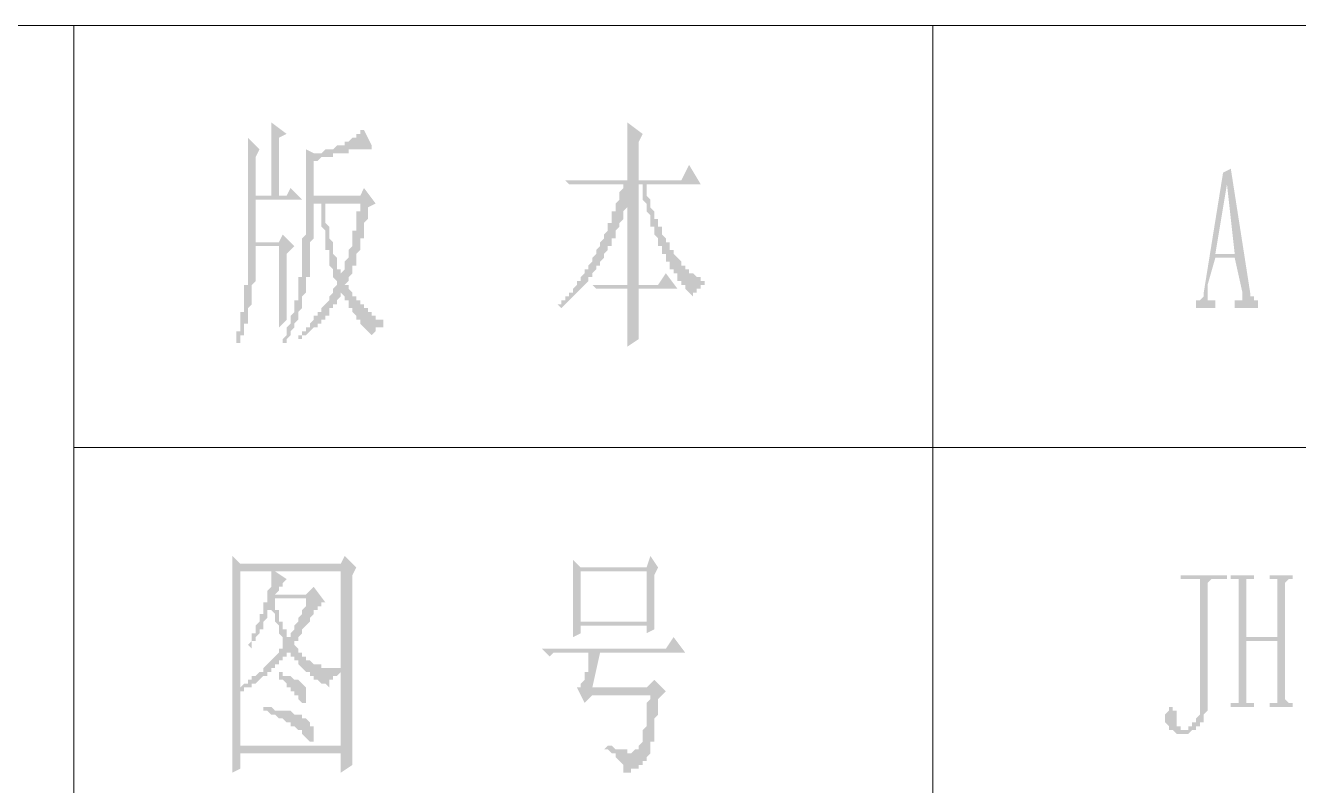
# Model space of a CAD drawing. Header units: millimetres. Extents: x 0 to 275, y 0 to 194.
# Drawn here: x 232.7 to 253.59, y 36.09 to 48.56 of the extents above; entities that cross this region are included whole.
import ezdxf

# ---------------------------------------------------------------- set-up
doc = ezdxf.new("R2010")
doc.units = ezdxf.units.MM

msp = doc.modelspace()

# ---------------------------------------------------------------- hatches: boundary and pattern name
h = msp.add_hatch(color=0)
h.paths.add_polyline_path([(236.728, 45.762333), (236.474, 45.762333), (236.474, 46.397333), (236.5375, 46.524333), (236.347, 46.714833), (236.347, 46.651333), (236.347, 46.587833), (236.347, 46.524333), (236.347, 46.460833), (236.347, 46.397333), (236.347, 46.333833), (236.347, 46.270333), (236.347, 46.206833), (236.347, 46.143333), (236.347, 46.079833), (236.347, 46.016333), (236.347, 45.952833), (236.347, 45.889333), (236.347, 45.825833), (236.347, 45.762333), (236.347, 45.698833), (236.347, 45.635333), (236.347, 45.571833), (236.347, 45.508333), (236.347, 45.444833), (236.347, 45.381333), (236.347, 45.317833), (236.347, 45.254333), (236.347, 45.190833), (236.347, 45.127333), (236.347, 45.063833), (236.347, 45.000333), (236.347, 44.936833), (236.347, 44.873333), (236.347, 44.809833), (236.347, 44.746333), (236.347, 44.682833), (236.347, 44.619333), (236.347, 44.555833), (236.347, 44.492333), (236.347, 44.428833), (236.347, 44.365333), (236.347, 44.301833), (236.2835, 44.301833), (236.2835, 44.238333), (236.2835, 44.174833), (236.2835, 44.111333), (236.2835, 44.047833), (236.2835, 43.984333), (236.2835, 43.920833), (236.2835, 43.857333), (236.22, 43.857333), (236.22, 43.793833), (236.22, 43.730333), (236.22, 43.666833), (236.22, 43.603333), (236.22, 43.539833), (236.1565, 43.539833), (236.1565, 43.476333), (236.1565, 43.412833), (236.1565, 43.349333), (236.22, 43.349333), (236.22, 43.412833), (236.22, 43.476333), (236.2835, 43.476333), (236.2835, 43.539833), (236.2835, 43.603333), (236.2835, 43.666833), (236.347, 43.666833), (236.347, 43.730333), (236.347, 43.793833), (236.347, 43.857333), (236.347, 43.920833), (236.4105, 43.984333), (236.4105, 44.047833), (236.4105, 44.111333), (236.4105, 44.174833), (236.4105, 44.238333), (236.4105, 44.301833), (236.474, 44.365333), (236.474, 44.428833), (236.474, 44.492333), (236.474, 44.555833), (236.474, 44.619333), (236.474, 44.682833), (236.474, 44.746333), (236.474, 44.809833), (236.474, 44.873333), (236.474, 44.936833), (236.855, 44.936833), (236.855, 43.603333), (236.982, 43.730333), (236.982, 43.793833), (236.982, 43.857333), (236.982, 43.920833), (236.982, 43.984333), (236.982, 44.047833), (236.982, 44.111333), (236.982, 44.174833), (236.982, 44.238333), (236.982, 44.301833), (236.982, 44.365333), (236.982, 44.428833), (236.982, 44.492333), (236.982, 44.555833), (236.982, 44.619333), (236.982, 44.682833), (236.982, 44.746333), (236.982, 44.809833), (237.109, 44.936833), (236.9185, 45.127333), (236.855, 45.000333), (236.474, 45.000333), (236.474, 45.698833), (237.236, 45.698833), (237.0455, 45.889333), (236.982, 45.762333), (236.855, 45.762333), (236.855, 46.714833), (236.982, 46.778333), (236.728, 46.968833), (236.728, 46.905333), (236.728, 46.841833), (236.728, 46.778333), (236.728, 46.714833), (236.728, 46.651333), (236.728, 46.587833), (236.728, 46.524333), (236.728, 46.460833), (236.728, 46.397333), (236.728, 46.333833), (236.728, 46.270333), (236.728, 46.206833), (236.728, 46.143333), (236.728, 46.079833), (236.728, 46.016333), (236.728, 45.952833), (236.728, 45.889333), (236.728, 45.825833)])
h.paths.add_polyline_path([(238.3155, 45.571833), (238.4425, 45.635333), (238.252, 45.889333), (238.1885, 45.762333), (237.4265, 45.762333), (237.4265, 46.333833), (237.49, 46.333833), (237.5535, 46.397333), (237.617, 46.397333), (237.6805, 46.397333), (237.744, 46.397333), (237.744, 46.460833), (237.8075, 46.460833), (237.871, 46.460833), (237.9345, 46.460833), (237.998, 46.460833), (237.998, 46.524333), (238.0615, 46.524333), (238.125, 46.524333), (238.1885, 46.524333), (238.252, 46.524333), (238.3155, 46.524333), (238.379, 46.524333), (238.379, 46.587833), (238.252, 46.841833), (238.1885, 46.841833), (238.1885, 46.778333), (238.125, 46.778333), (238.125, 46.714833), (238.0615, 46.714833), (237.998, 46.651333), (237.9345, 46.651333), (237.9345, 46.587833), (237.871, 46.587833), (237.8075, 46.587833), (237.744, 46.524333), (237.6805, 46.524333), (237.617, 46.524333), (237.5535, 46.460833), (237.49, 46.460833), (237.4265, 46.460833), (237.2995, 46.524333), (237.2995, 46.460833), (237.2995, 46.397333), (237.2995, 46.333833), (237.2995, 46.270333), (237.2995, 46.206833), (237.2995, 46.143333), (237.2995, 46.079833), (237.2995, 46.016333), (237.2995, 45.952833), (237.2995, 45.889333), (237.2995, 45.825833), (237.2995, 45.762333), (237.2995, 45.698833), (237.2995, 45.635333), (237.2995, 45.571833), (237.2995, 45.508333), (237.2995, 45.444833), (237.2995, 45.381333), (237.2995, 45.317833), (237.2995, 45.254333), (237.2995, 45.190833), (237.2995, 45.127333), (237.236, 45.063833), (237.236, 45.000333), (237.236, 44.936833), (237.236, 44.873333), (237.236, 44.809833), (237.236, 44.746333), (237.236, 44.682833), (237.236, 44.619333), (237.236, 44.555833), (237.236, 44.492333), (237.236, 44.428833), (237.1725, 44.428833), (237.1725, 44.365333), (237.1725, 44.301833), (237.1725, 44.238333), (237.1725, 44.174833), (237.1725, 44.111333), (237.1725, 44.047833), (237.109, 44.047833), (237.109, 43.984333), (237.109, 43.920833), (237.109, 43.857333), (237.0455, 43.793833), (237.0455, 43.730333), (237.0455, 43.666833), (236.982, 43.603333), (236.982, 43.539833), (236.982, 43.476333), (236.9185, 43.412833), (236.9185, 43.349333), (236.982, 43.349333), (236.982, 43.412833), (237.0455, 43.476333), (237.0455, 43.539833), (237.109, 43.603333), (237.109, 43.666833), (237.1725, 43.730333), (237.1725, 43.793833), (237.1725, 43.857333), (237.236, 43.920833), (237.236, 43.984333), (237.236, 44.047833), (237.236, 44.111333), (237.2995, 44.174833), (237.2995, 44.238333), (237.2995, 44.301833), (237.2995, 44.365333), (237.2995, 44.428833), (237.363, 44.428833), (237.363, 44.492333), (237.363, 44.555833), (237.363, 44.619333), (237.363, 44.682833), (237.363, 44.746333), (237.363, 44.809833), (237.363, 44.873333), (237.363, 44.936833), (237.363, 45.000333), (237.4265, 45.063833), (237.4265, 45.127333), (237.4265, 45.190833), (237.4265, 45.254333), (237.4265, 45.317833), (237.4265, 45.381333), (237.4265, 45.444833), (237.4265, 45.508333), (237.4265, 45.571833), (237.4265, 45.635333), (237.5535, 45.635333), (237.5535, 45.571833), (237.5535, 45.508333), (237.5535, 45.444833), (237.5535, 45.381333), (237.5535, 45.317833), (237.5535, 45.254333), (237.617, 45.190833), (237.617, 45.127333), (237.617, 45.063833), (237.617, 45.000333), (237.617, 44.936833), (237.617, 44.873333), (237.6805, 44.873333), (237.6805, 44.809833), (237.6805, 44.746333), (237.6805, 44.682833), (237.6805, 44.619333), (237.744, 44.555833), (237.744, 44.492333), (237.744, 44.428833), (237.8075, 44.365333), (237.8075, 44.301833), (237.744, 44.238333), (237.744, 44.174833), (237.6805, 44.111333), (237.6805, 44.047833), (237.617, 43.984333), (237.5535, 43.920833), (237.5535, 43.857333), (237.49, 43.857333), (237.49, 43.793833), (237.4265, 43.793833), (237.4265, 43.730333), (237.363, 43.666833), (237.363, 43.603333), (237.2995, 43.603333), (237.2995, 43.539833), (237.236, 43.539833), (237.236, 43.476333), (237.1725, 43.476333), (237.1725, 43.412833), (237.236, 43.412833), (237.236, 43.476333), (237.2995, 43.476333), (237.363, 43.539833), (237.4265, 43.603333), (237.49, 43.603333), (237.49, 43.666833), (237.5535, 43.666833), (237.5535, 43.730333), (237.617, 43.730333), (237.617, 43.793833), (237.6805, 43.793833), (237.6805, 43.857333), (237.6805, 43.920833), (237.744, 43.920833), (237.744, 43.984333), (237.8075, 43.984333), (237.8075, 44.047833), (237.871, 44.111333), (237.871, 44.174833), (237.9345, 44.111333), (237.9345, 44.047833), (237.998, 44.047833), (237.998, 43.984333), (237.998, 43.920833), (238.0615, 43.920833), (238.0615, 43.857333), (238.125, 43.793833), (238.125, 43.730333), (238.1885, 43.730333), (238.1885, 43.666833), (238.252, 43.603333), (238.3155, 43.539833), (238.379, 43.476333), (238.4425, 43.539833), (238.4425, 43.603333), (238.506, 43.603333), (238.5695, 43.603333), (238.5695, 43.666833), (238.5695, 43.730333), (238.506, 43.730333), (238.4425, 43.730333), (238.4425, 43.793833), (238.379, 43.793833), (238.379, 43.857333), (238.3155, 43.857333), (238.3155, 43.920833), (238.252, 43.920833), (238.252, 43.984333), (238.1885, 43.984333), (238.1885, 44.047833), (238.125, 44.047833), (238.125, 44.111333), (238.0615, 44.111333), (238.0615, 44.174833), (237.998, 44.238333), (237.998, 44.301833), (237.9345, 44.301833), (237.998, 44.365333), (237.998, 44.428833), (238.0615, 44.492333), (238.0615, 44.555833), (238.0615, 44.619333), (238.125, 44.619333), (238.125, 44.682833), (238.125, 44.746333), (238.125, 44.809833), (238.1885, 44.873333), (238.1885, 44.936833), (238.1885, 45.000333), (238.1885, 45.063833), (238.252, 45.063833), (238.252, 45.127333), (238.252, 45.190833), (238.252, 45.254333), (238.252, 45.317833), (238.3155, 45.381333), (238.3155, 45.444833), (238.3155, 45.508333)])
h.paths.add_polyline_path([(237.617, 45.635333), (238.1885, 45.635333), (238.1885, 45.571833), (238.1885, 45.508333), (238.125, 45.508333), (238.125, 45.444833), (238.125, 45.381333), (238.125, 45.317833), (238.125, 45.254333), (238.125, 45.190833), (238.0615, 45.190833), (238.0615, 45.127333), (238.0615, 45.063833), (238.0615, 45.000333), (238.0615, 44.936833), (237.998, 44.873333), (237.998, 44.809833), (237.998, 44.746333), (237.9345, 44.682833), (237.9345, 44.619333), (237.9345, 44.555833), (237.871, 44.492333), (237.871, 44.555833), (237.8075, 44.555833), (237.8075, 44.619333), (237.8075, 44.682833), (237.8075, 44.746333), (237.744, 44.809833), (237.744, 44.873333), (237.744, 44.936833), (237.744, 45.000333), (237.6805, 45.063833), (237.6805, 45.127333), (237.6805, 45.190833), (237.6805, 45.254333), (237.617, 45.317833), (237.617, 45.381333), (237.617, 45.444833), (237.617, 45.508333), (237.617, 45.571833)])
h = msp.add_hatch(color=0)
h.dxf.hatch_style = 2
h.paths.add_polyline_path([(242.7605, 44.238333), (243.3955, 44.238333), (243.205, 44.492333), (243.078, 44.301833), (242.7605, 44.301833), (242.7605, 45.952833), (242.824, 45.952833), (242.824, 45.889333), (242.824, 45.825833), (242.824, 45.762333), (242.824, 45.698833), (242.8875, 45.635333), (242.8875, 45.571833), (242.8875, 45.508333), (242.951, 45.444833), (242.951, 45.381333), (242.951, 45.317833), (242.951, 45.254333), (243.0145, 45.254333), (243.0145, 45.190833), (243.0145, 45.127333), (243.078, 45.063833), (243.078, 45.000333), (243.078, 44.936833), (243.1415, 44.936833), (243.1415, 44.873333), (243.1415, 44.809833), (243.205, 44.809833), (243.205, 44.746333), (243.205, 44.682833), (243.2685, 44.682833), (243.2685, 44.619333), (243.2685, 44.555833), (243.332, 44.555833), (243.332, 44.492333), (243.3955, 44.492333), (243.3955, 44.428833), (243.3955, 44.365333), (243.459, 44.365333), (243.459, 44.301833), (243.5225, 44.301833), (243.5225, 44.238333), (243.586, 44.174833), (243.6495, 44.111333), (243.6495, 44.174833), (243.713, 44.174833), (243.713, 44.238333), (243.7765, 44.238333), (243.7765, 44.301833), (243.84, 44.301833), (243.84, 44.365333), (243.7765, 44.365333), (243.7765, 44.428833), (243.713, 44.428833), (243.6495, 44.492333), (243.586, 44.492333), (243.586, 44.555833), (243.5225, 44.555833), (243.5225, 44.619333), (243.459, 44.619333), (243.459, 44.682833), (243.3955, 44.746333), (243.332, 44.809833), (243.332, 44.873333), (243.2685, 44.873333), (243.2685, 44.936833), (243.2685, 45.000333), (243.205, 45.000333), (243.205, 45.063833), (243.1415, 45.127333), (243.1415, 45.190833), (243.1415, 45.254333), (243.078, 45.254333), (243.078, 45.317833), (243.078, 45.381333), (243.0145, 45.381333), (243.0145, 45.444833), (243.0145, 45.508333), (242.951, 45.571833), (242.951, 45.635333), (242.951, 45.698833), (242.8875, 45.762333), (242.8875, 45.825833), (242.8875, 45.889333), (242.8875, 45.952833), (242.824, 45.952833), (243.7765, 45.952833), (243.586, 46.270333), (243.459, 46.016333), (242.7605, 46.016333), (242.7605, 46.651333), (242.824, 46.778333), (242.57, 46.968833), (242.57, 46.905333), (242.57, 46.841833), (242.57, 46.778333), (242.57, 46.714833), (242.57, 46.651333), (242.57, 46.587833), (242.57, 46.524333), (242.57, 46.460833), (242.57, 46.397333), (242.57, 46.333833), (242.57, 46.270333), (242.57, 46.206833), (242.57, 46.143333), (242.57, 46.079833), (242.57, 46.016333), (241.554, 46.016333), (241.6175, 45.952833), (241.681, 45.952833), (241.7445, 45.952833), (241.808, 45.952833), (242.5065, 45.952833), (242.5065, 45.889333), (242.443, 45.825833), (242.443, 45.762333), (242.443, 45.698833), (242.3795, 45.635333), (242.3795, 45.571833), (242.3795, 45.508333), (242.316, 45.508333), (242.316, 45.444833), (242.316, 45.381333), (242.316, 45.317833), (242.2525, 45.317833), (242.2525, 45.254333), (242.2525, 45.190833), (242.189, 45.127333), (242.189, 45.063833), (242.1255, 45.000333), (242.1255, 44.936833), (242.062, 44.873333), (242.062, 44.809833), (241.9985, 44.746333), (241.9985, 44.682833), (241.935, 44.619333), (241.935, 44.555833), (241.8715, 44.555833), (241.8715, 44.492333), (241.808, 44.428833), (241.808, 44.365333), (241.7445, 44.365333), (241.7445, 44.301833), (241.681, 44.238333), (241.681, 44.174833), (241.6175, 44.174833), (241.6175, 44.111333), (241.554, 44.111333), (241.554, 44.047833), (241.4905, 44.047833), (241.4905, 43.984333), (241.427, 43.984333), (241.4905, 43.920833), (241.554, 43.984333), (241.6175, 44.047833), (241.681, 44.111333), (241.7445, 44.174833), (241.808, 44.238333), (241.8715, 44.301833), (241.935, 44.365333), (241.935, 44.428833), (241.9985, 44.428833), (241.9985, 44.492333), (242.062, 44.555833), (242.062, 44.619333), (242.1255, 44.619333), (242.1255, 44.682833), (242.189, 44.746333), (242.189, 44.809833), (242.2525, 44.873333), (242.2525, 44.936833), (242.316, 44.936833), (242.316, 45.000333), (242.316, 45.063833), (242.3795, 45.063833), (242.3795, 45.127333), (242.3795, 45.190833), (242.443, 45.254333), (242.443, 45.317833), (242.5065, 45.381333), (242.5065, 45.444833), (242.5065, 45.508333), (242.57, 45.571833), (242.57, 45.635333), (242.57, 45.698833), (242.57, 44.301833), (241.9985, 44.301833), (242.062, 44.238333), (242.189, 44.238333), (242.57, 44.238333), (242.57, 44.174833), (242.57, 44.111333), (242.57, 44.047833), (242.57, 43.984333), (242.57, 43.920833), (242.57, 43.857333), (242.57, 43.793833), (242.57, 43.730333), (242.57, 43.666833), (242.57, 43.603333), (242.57, 43.539833), (242.57, 43.476333), (242.57, 43.412833), (242.57, 43.349333), (242.57, 43.285833), (242.7605, 43.412833), (242.7605, 43.476333), (242.7605, 43.539833), (242.7605, 43.603333), (242.7605, 43.666833), (242.7605, 43.730333), (242.7605, 43.793833), (242.7605, 43.857333), (242.7605, 43.920833), (242.7605, 43.984333), (242.7605, 44.047833), (242.7605, 44.111333), (242.7605, 44.174833)])
h = msp.add_hatch(color=0)
h.paths.add_polyline_path([(252.5395, 44.746333), (252.222, 44.746333), (252.095, 44.301833), (252.095, 44.238333), (252.095, 44.174833), (252.095, 44.111333), (252.095, 44.047833), (252.1585, 44.047833), (252.222, 44.047833), (252.222, 43.920833), (251.9045, 43.920833), (251.9045, 44.047833), (251.968, 44.047833), (252.0315, 44.111333), (252.0315, 44.174833), (252.349, 46.143333), (252.476, 46.206833), (252.7935, 44.174833), (252.7935, 44.111333), (252.857, 44.111333), (252.857, 44.047833), (252.9205, 44.047833), (252.9205, 43.920833), (252.5395, 43.920833), (252.5395, 44.047833), (252.603, 44.047833), (252.6665, 44.047833), (252.6665, 44.111333), (252.6665, 44.174833)])
h.paths.add_polyline_path([(252.4125, 45.952833), (252.222, 44.809833), (252.5395, 44.809833)])
h = msp.add_hatch(color=0)
h.paths.add_polyline_path([(238.0615, 39.539333), (238.125, 39.666333), (237.9345, 39.856833), (237.871, 39.729833), (236.22, 39.729833), (236.093, 39.856833), (236.093, 39.793333), (236.093, 39.729833), (236.093, 39.666333), (236.093, 39.602833), (236.093, 39.539333), (236.093, 39.475833), (236.093, 39.412333), (236.093, 39.348833), (236.093, 39.285333), (236.093, 39.221833), (236.093, 36.935833), (236.093, 36.872333), (236.093, 36.808833), (236.093, 36.745333), (236.093, 36.681833), (236.093, 36.618333), (236.093, 36.554833), (236.093, 36.491333), (236.093, 36.427833), (236.093, 36.364333), (236.093, 36.300833), (236.22, 36.364333), (236.22, 36.618333), (237.871, 36.618333), (237.871, 36.300833), (238.0615, 36.427833), (238.0615, 36.491333), (238.0615, 36.554833), (238.0615, 36.618333), (238.0615, 36.681833), (238.0615, 36.745333), (238.0615, 36.808833), (238.0615, 36.872333), (238.0615, 36.935833), (238.0615, 36.999333)])
h.paths.add_polyline_path([(236.22, 39.602833), (236.728, 39.602833), (236.728, 39.539333), (236.728, 39.475833), (236.728, 39.412333), (236.728, 39.348833), (236.6645, 39.285333), (236.6645, 39.221833), (236.6645, 39.158333), (236.6645, 39.094833), (236.601, 39.094833), (236.601, 39.031333), (236.601, 38.967833), (236.601, 38.904333), (236.5375, 38.904333), (236.5375, 38.840833), (236.5375, 38.777333), (236.474, 38.713833), (236.474, 38.650333), (236.474, 38.586833), (236.4105, 38.586833), (236.4105, 38.523333), (236.4105, 38.459833), (236.347, 38.396333), (236.4105, 38.332833), (236.4105, 38.396333), (236.4105, 38.459833), (236.474, 38.459833), (236.474, 38.523333), (236.5375, 38.586833), (236.5375, 38.650333), (236.601, 38.650333), (236.601, 38.713833), (236.601, 38.777333), (236.6645, 38.840833), (236.6645, 38.904333), (236.6645, 38.967833), (236.728, 38.967833), (236.728, 39.031333), (236.728, 38.967833), (236.7915, 38.904333), (236.7915, 38.840833), (236.7915, 38.777333), (236.855, 38.713833), (236.855, 38.650333), (236.855, 38.586833), (236.9185, 38.523333), (236.9185, 38.459833), (236.9185, 38.396333), (236.982, 38.396333), (236.9185, 38.396333), (236.9185, 38.332833), (236.855, 38.332833), (236.855, 38.269333), (236.7915, 38.205833), (236.728, 38.142333), (236.6645, 38.078833), (236.601, 38.015333), (236.601, 37.951833), (236.5375, 37.951833), (236.474, 37.888333), (236.4105, 37.888333), (236.4105, 37.824833), (236.347, 37.824833), (236.347, 37.761333), (236.2835, 37.761333), (236.22, 37.697833)])
h.paths.add_polyline_path([(236.22, 36.745333), (236.22, 37.634333), (236.2835, 37.634333), (236.2835, 37.697833), (236.347, 37.697833), (236.4105, 37.697833), (236.4105, 37.761333), (236.474, 37.761333), (236.5375, 37.824833), (236.601, 37.888333), (236.6645, 37.888333), (236.6645, 37.951833), (236.728, 37.951833), (236.728, 38.015333), (236.7915, 38.015333), (236.7915, 38.078833), (236.855, 38.078833), (236.855, 38.142333), (236.9185, 38.142333), (236.9185, 38.205833), (236.982, 38.205833), (236.982, 38.269333), (237.0455, 38.269333), (237.0455, 38.205833), (237.109, 38.205833), (237.109, 38.142333), (237.1725, 38.142333), (237.1725, 38.078833), (237.236, 38.015333), (237.2995, 37.951833), (237.363, 37.951833), (237.363, 37.888333), (237.4265, 37.888333), (237.4265, 37.824833), (237.49, 37.824833), (237.5535, 37.761333), (237.617, 37.761333), (237.6805, 37.697833), (237.6805, 37.761333), (237.6805, 37.824833), (237.744, 37.824833), (237.744, 37.888333), (237.8075, 37.888333), (237.871, 37.951833), (237.871, 38.015333), (237.8075, 38.015333), (237.744, 38.015333), (237.6805, 38.015333), (237.617, 38.015333), (237.5535, 38.015333), (237.5535, 38.078833), (237.49, 38.078833), (237.4265, 38.078833), (237.363, 38.142333), (237.2995, 38.142333), (237.2995, 38.205833), (237.236, 38.205833), (237.236, 38.269333), (237.1725, 38.269333), (237.1725, 38.332833), (237.109, 38.396333), (237.109, 38.459833), (237.1725, 38.459833), (237.1725, 38.523333), (237.236, 38.586833), (237.236, 38.650333), (237.2995, 38.713833), (237.363, 38.777333), (237.363, 38.840833), (237.4265, 38.904333), (237.4265, 38.967833), (237.49, 38.967833), (237.49, 39.031333), (237.5535, 39.031333), (237.5535, 39.094833), (237.617, 39.094833), (237.4265, 39.348833), (237.2995, 39.221833), (236.7915, 39.221833), (236.855, 39.285333), (236.855, 39.348833), (236.9185, 39.348833), (236.9185, 39.412333), (236.982, 39.475833), (236.7915, 39.602833), (237.871, 39.602833), (237.871, 36.745333)])
h.paths.add_polyline_path([(236.7915, 39.158333), (237.2995, 39.158333), (237.2995, 39.094833), (237.2995, 39.031333), (237.236, 38.967833), (237.236, 38.904333), (237.1725, 38.840833), (237.1725, 38.777333), (237.109, 38.713833), (237.109, 38.650333), (237.0455, 38.586833), (237.0455, 38.523333), (236.982, 38.523333), (236.982, 38.586833), (236.982, 38.650333), (236.9185, 38.650333), (236.9185, 38.713833), (236.9185, 38.777333), (236.855, 38.777333), (236.855, 38.840833), (236.855, 38.904333), (236.855, 38.967833), (236.7915, 38.967833), (236.7915, 39.031333), (236.7915, 39.094833)])
h.paths.add_polyline_path([(236.855, 37.951833), (236.855, 37.888333), (236.855, 37.824833), (236.9185, 37.824833), (236.982, 37.761333), (236.982, 37.697833), (237.0455, 37.697833), (237.0455, 37.634333), (237.109, 37.634333), (237.109, 37.570833), (237.1725, 37.570833), (237.1725, 37.507333), (237.236, 37.443833), (237.2995, 37.443833), (237.2995, 37.507333), (237.2995, 37.570833), (237.2995, 37.634333), (237.2995, 37.697833), (237.236, 37.761333), (237.1725, 37.824833), (237.109, 37.824833), (237.0455, 37.888333), (236.982, 37.888333), (236.9185, 37.888333), (236.9185, 37.951833)])
h.paths.add_polyline_path([(236.601, 37.380333), (236.601, 37.316833), (236.6645, 37.316833), (236.728, 37.253333), (236.7915, 37.253333), (236.855, 37.189833), (236.9185, 37.189833), (236.982, 37.126333), (237.0455, 37.126333), (237.0455, 37.062833), (237.109, 37.062833), (237.1725, 36.999333), (237.236, 36.999333), (237.236, 36.935833), (237.2995, 36.872333), (237.363, 36.808833), (237.4265, 36.808833), (237.4265, 36.872333), (237.4265, 36.935833), (237.4265, 36.999333), (237.4265, 37.062833), (237.363, 37.062833), (237.363, 37.126333), (237.2995, 37.189833), (237.236, 37.189833), (237.236, 37.253333), (237.1725, 37.253333), (237.109, 37.253333), (237.0455, 37.316833), (236.982, 37.316833), (236.9185, 37.316833), (236.855, 37.316833), (236.7915, 37.316833), (236.728, 37.380333), (236.6645, 37.380333)])
h = msp.add_hatch(color=0)
h.paths.add_polyline_path([(243.0145, 39.539333), (243.078, 39.666333), (242.951, 39.856833), (242.8875, 39.666333), (241.808, 39.666333), (241.681, 39.793333), (241.681, 39.729833), (241.681, 39.666333), (241.681, 39.602833), (241.681, 39.539333), (241.681, 39.475833), (241.681, 39.412333), (241.681, 39.348833), (241.681, 39.285333), (241.681, 39.221833), (241.681, 39.158333), (241.681, 39.094833), (241.681, 39.031333), (241.681, 38.967833), (241.681, 38.904333), (241.681, 38.840833), (241.681, 38.777333), (241.681, 38.713833), (241.681, 38.650333), (241.681, 38.586833), (241.681, 38.523333), (241.808, 38.586833), (241.808, 38.713833), (242.8875, 38.713833), (242.8875, 38.586833), (243.0145, 38.650333), (243.0145, 38.713833), (243.0145, 38.777333), (243.0145, 38.840833), (243.0145, 38.904333), (243.0145, 38.967833), (243.0145, 39.031333), (243.0145, 39.094833), (243.0145, 39.158333), (243.0145, 39.221833), (243.0145, 39.285333), (243.0145, 39.348833), (243.0145, 39.412333), (243.0145, 39.475833)])
h.paths.add_polyline_path([(241.808, 39.602833), (242.8875, 39.602833), (242.8875, 38.777333), (241.808, 38.777333)])
h.paths.add_polyline_path([(243.078, 37.507333), (243.205, 37.634333), (243.0145, 37.824833), (242.8875, 37.697833), (241.9985, 37.697833), (242.1255, 38.269333), (243.5225, 38.269333), (243.332, 38.523333), (243.205, 38.332833), (241.173, 38.332833), (241.3, 38.205833), (241.3635, 38.269333), (241.935, 38.269333), (241.935, 38.205833), (241.935, 38.142333), (241.935, 38.078833), (241.935, 38.015333), (241.935, 37.951833), (241.8715, 37.951833), (241.8715, 37.888333), (241.8715, 37.824833), (241.808, 37.761333), (241.808, 37.697833), (241.7445, 37.697833), (241.8715, 37.443833), (241.9985, 37.570833), (242.951, 37.570833), (242.951, 37.507333), (242.8875, 37.443833), (242.8875, 37.380333), (242.8875, 37.316833), (242.8875, 37.253333), (242.8875, 37.189833), (242.8875, 37.126333), (242.8875, 37.062833), (242.824, 36.999333), (242.824, 36.935833), (242.824, 36.872333), (242.824, 36.808833), (242.7605, 36.745333), (242.7605, 36.681833), (242.697, 36.681833), (242.6335, 36.618333), (242.57, 36.618333), (242.57, 36.681833), (242.5065, 36.681833), (242.443, 36.681833), (242.3795, 36.681833), (242.316, 36.745333), (242.2525, 36.745333), (242.189, 36.681833), (242.2525, 36.681833), (242.316, 36.618333), (242.3795, 36.618333), (242.3795, 36.554833), (242.443, 36.491333), (242.5065, 36.427833), (242.5065, 36.364333), (242.5065, 36.300833), (242.57, 36.300833), (242.6335, 36.300833), (242.6335, 36.364333), (242.697, 36.364333), (242.7605, 36.364333), (242.7605, 36.427833), (242.824, 36.427833), (242.824, 36.491333), (242.8875, 36.491333), (242.8875, 36.554833), (242.951, 36.618333), (242.951, 36.681833), (242.951, 36.745333), (242.951, 36.808833), (243.0145, 36.808833), (243.0145, 36.872333), (243.0145, 36.935833), (243.0145, 36.999333), (243.0145, 37.062833), (243.0145, 37.126333), (243.0145, 37.189833), (243.078, 37.253333), (243.078, 37.316833), (243.078, 37.380333), (243.078, 37.443833)])
h = msp.add_hatch(color=0)
h.dxf.hatch_style = 2
h.paths.add_polyline_path([(251.968, 39.348833), (251.968, 39.412333), (251.968, 39.475833), (251.9045, 39.475833), (251.6505, 39.475833), (251.6505, 39.539333), (252.4125, 39.539333), (252.4125, 39.475833), (252.1585, 39.475833), (252.095, 39.412333), (252.095, 39.348833), (252.095, 37.570833), (252.095, 37.507333), (252.095, 37.443833), (252.095, 37.380333), (252.095, 37.316833), (252.0315, 37.253333), (252.0315, 37.189833), (252.0315, 37.126333), (251.968, 37.126333), (251.968, 37.062833), (251.9045, 37.062833), (251.9045, 36.999333), (251.841, 36.999333), (251.7775, 36.935833), (251.714, 36.935833), (251.6505, 36.935833), (251.587, 36.935833), (251.5235, 36.999333), (251.46, 36.999333), (251.46, 37.062833), (251.3965, 37.126333), (251.3965, 37.189833), (251.3965, 37.253333), (251.46, 37.316833), (251.46, 37.380333), (251.5235, 37.380333), (251.5235, 37.316833), (251.587, 37.316833), (251.587, 37.253333), (251.587, 37.189833), (251.587, 37.126333), (251.587, 37.062833), (251.6505, 37.062833), (251.6505, 36.999333), (251.714, 36.999333), (251.7775, 36.999333), (251.7775, 37.062833), (251.841, 37.062833), (251.841, 37.126333), (251.9045, 37.126333), (251.9045, 37.189833), (251.968, 37.253333), (251.968, 37.316833), (251.968, 37.380333), (251.968, 37.443833), (251.968, 37.507333)])
h = msp.add_hatch(color=0)
h.dxf.hatch_style = 2
h.paths.add_polyline_path([(253.365, 37.507333), (253.4285, 37.443833), (253.492, 37.443833), (253.492, 37.380333), (253.111, 37.380333), (253.111, 37.443833), (253.1745, 37.443833), (253.238, 37.443833), (253.238, 37.507333), (253.238, 38.459833), (252.73, 38.459833), (252.73, 37.507333), (252.73, 37.443833), (252.7935, 37.443833), (252.857, 37.443833), (252.857, 37.380333), (252.476, 37.380333), (252.476, 37.443833), (252.5395, 37.443833), (252.603, 37.443833), (252.603, 37.507333), (252.603, 39.348833), (252.603, 39.412333), (252.603, 39.475833), (252.5395, 39.475833), (252.476, 39.475833), (252.476, 39.539333), (252.857, 39.539333), (252.857, 39.475833), (252.7935, 39.475833), (252.73, 39.475833), (252.73, 39.412333), (252.73, 39.348833), (252.73, 38.523333), (253.238, 38.523333), (253.238, 39.348833), (253.238, 39.412333), (253.238, 39.475833), (253.1745, 39.475833), (253.111, 39.475833), (253.111, 39.539333), (253.492, 39.539333), (253.492, 39.475833), (253.4285, 39.475833), (253.365, 39.412333), (253.365, 39.348833)])

# ---------------------------------------------------------------- linework, layer by layer
at = {"color": 0, "lineweight": 0}
msp.add_lwpolyline([(270.7005, 48.556333), (270.7005, 6.900333), (136.779, 6.900333), (136.779, 48.556333)], close=True, dxfattribs=at)
for points in [[(233.4895, 6.900333), (233.4895, 48.556333)], [(247.5865, 48.556333), (247.5865, 27.728333)], [(270.7005, 41.634833), (233.4895, 41.634833)]]:
    msp.add_lwpolyline(points, dxfattribs=at)

doc.saveas('drawing.dxf')
